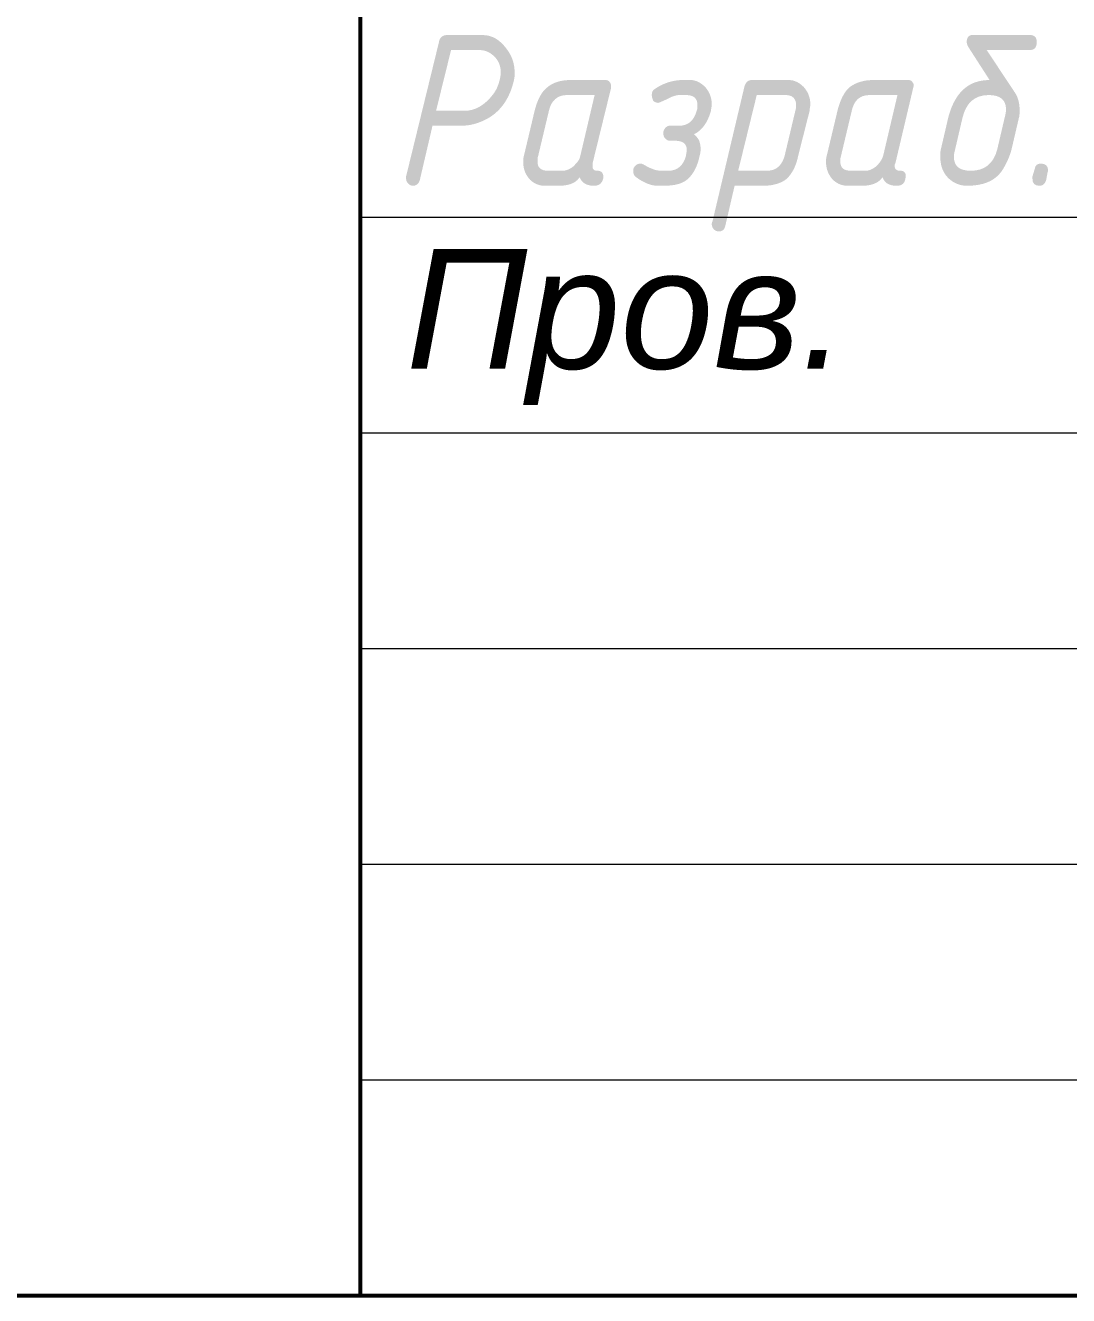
# Model space of a CAD drawing. Header units: millimetres. Extents: x 20 to 415, y 1 to 292.
# Drawn here: x 222.2 to 246.37, y 4.86 to 34.29 of the extents above; entities that cross this region are included whole.
import ezdxf

# ---------------------------------------------------------------- set-up
doc = ezdxf.new("R2010")
doc.units = ezdxf.units.MM
doc.header["$MEASUREMENT"] = 0
doc.layers.get('0').update_dxf_attribs({"linetype": 'CONTINUOUS'})
doc.styles.add('Arial$201', font='ariali.ttf', dxfattribs={"oblique": 15, "height": 4.617384})

msp = doc.modelspace()

# ---------------------------------------------------------------- hatches: boundary and pattern name
at = {"true_color": 0x000007}
h = msp.add_hatch(color=0, dxfattribs=at)
edge = h.paths.add_edge_path()
edge.add_line((232.294, 31.968), (231.632, 31.968))
edge.add_line((231.632, 31.968), (231.334, 30.693))
edge.add_spline(control_points=[(231.334, 30.693), (231.301, 30.611), (231.252, 30.578), (231.186, 30.578), (231.186, 30.578), (231.136, 30.578), (231.103, 30.594), (231.07, 30.627), (231.07, 30.627), (231.037, 30.66), (231.02, 30.693), (231.02, 30.743), (231.02, 30.743), (231.02, 30.76), (231.02, 30.776), (231.02, 30.793)], knot_values=[0, 0, 0, 0, 0.0625, 0.0625, 0.0625, 0.0625, 0.125, 0.125, 0.125, 0.125, 0.1875, 0.1875, 0.1875, 0.1875, 1, 1, 1, 1], degree=3, periodic=0)
edge.add_line((231.02, 30.793), (231.781, 33.903))
edge.add_spline(control_points=[(231.781, 33.903), (231.798, 34.019), (231.864, 34.069), (231.98, 34.069)], knot_values=[0, 0, 0, 0, 1, 1, 1, 1], degree=3, periodic=0)
edge.add_line((231.98, 34.069), (232.791, 34.069))
edge.add_spline(control_points=[(232.791, 34.069), (233.022, 34.069), (233.204, 33.953), (233.37, 33.721), (233.37, 33.721), (233.485, 33.556), (233.535, 33.391), (233.535, 33.192), (233.535, 33.192), (233.535, 33.142), (233.535, 33.076), (233.519, 33.027), (233.519, 33.027), (233.419, 32.58), (233.188, 32.265), (232.84, 32.1), (232.84, 32.1), (232.675, 32.017), (232.493, 31.968), (232.294, 31.968)], knot_values=[0, 0, 0, 0, 0.05, 0.05, 0.05, 0.05, 0.1, 0.1, 0.1, 0.1, 0.15, 0.15, 0.15, 0.15, 0.2, 0.2, 0.2, 0.2, 1, 1, 1, 1], degree=3, periodic=0)
h.paths.add_polyline_path([(232.377, 32.315), (232.377, 32.315), (232.408, 32.316), (232.438, 32.318), (232.468, 32.321), (232.498, 32.326), (232.528, 32.332), (232.557, 32.339), (232.586, 32.348), (232.614, 32.358), (232.642, 32.369), (232.67, 32.382), (232.697, 32.395), (232.724, 32.41), (232.751, 32.426), (232.777, 32.444), (232.803, 32.462), (232.829, 32.482), (232.854, 32.502), (232.879, 32.524), (232.904, 32.547), (232.928, 32.572), (232.952, 32.597), (232.976, 32.623), (232.999, 32.651), (233.022, 32.679), (233.022, 32.679), (233.032, 32.692), (233.042, 32.704), (233.052, 32.717), (233.061, 32.73), (233.07, 32.743), (233.078, 32.757), (233.087, 32.77), (233.095, 32.784), (233.102, 32.798), (233.11, 32.812), (233.117, 32.826), (233.124, 32.84), (233.13, 32.855), (233.136, 32.87), (233.143, 32.885), (233.148, 32.9), (233.154, 32.915), (233.159, 32.93), (233.165, 32.946), (233.17, 32.962), (233.174, 32.978), (233.179, 32.994), (233.183, 33.01), (233.188, 33.027), (233.195, 33.057), (233.201, 33.088), (233.206, 33.118), (233.21, 33.148), (233.212, 33.177), (233.213, 33.206), (233.212, 33.234), (233.21, 33.262), (233.207, 33.289), (233.203, 33.316), (233.197, 33.342), (233.19, 33.368), (233.181, 33.393), (233.172, 33.417), (233.161, 33.441), (233.148, 33.464), (233.135, 33.486), (233.12, 33.508), (233.104, 33.529), (233.087, 33.549), (233.068, 33.569), (233.049, 33.587), (233.028, 33.605), (233.006, 33.622), (233.006, 33.622), (232.995, 33.63), (232.985, 33.638), (232.974, 33.645), (232.963, 33.653), (232.952, 33.659), (232.94, 33.666), (232.929, 33.672), (232.917, 33.677), (232.906, 33.683), (232.894, 33.688), (232.881, 33.692), (232.869, 33.697), (232.857, 33.701), (232.844, 33.704), (232.831, 33.707), (232.818, 33.71), (232.805, 33.713), (232.792, 33.715), (232.778, 33.717), (232.764, 33.719), (232.75, 33.72), (232.736, 33.721), (232.722, 33.721), (232.708, 33.721), (232.708, 33.721), (232.062, 33.721), (231.715, 32.315)])
h.paths.add_polyline_path([(232.377, 32.315), (231.715, 32.315)])
edge = h.paths.add_edge_path()
edge.add_line((234.313, 30.925), (234.644, 30.925))
edge.add_spline(control_points=[(234.644, 30.925), (234.726, 30.925), (234.809, 30.958), (234.892, 31.024), (234.892, 31.024), (234.975, 31.107), (235.041, 31.173), (235.057, 31.273)], knot_values=[0, 0, 0, 0, 0.125, 0.125, 0.125, 0.125, 1, 1, 1, 1], degree=3, periodic=0)
edge.add_line((235.057, 31.273), (235.388, 32.679))
edge.add_line((235.388, 32.679), (234.743, 32.679))
edge.add_spline(control_points=[(234.743, 32.679), (234.528, 32.679), (234.379, 32.547), (234.329, 32.315)], knot_values=[0, 0, 0, 0, 1, 1, 1, 1], degree=3, periodic=0)
edge.add_line((234.329, 32.315), (234.081, 31.273))
edge.add_spline(control_points=[(234.081, 31.273), (234.065, 31.223), (234.065, 31.19), (234.065, 31.14), (234.065, 31.14), (234.065, 30.991), (234.147, 30.925), (234.313, 30.925)], knot_values=[0, 0, 0, 0, 0.125, 0.125, 0.125, 0.125, 1, 1, 1, 1], degree=3, periodic=0)
h.paths.add_polyline_path([(234.23, 30.578), (234.23, 30.578), (234.214, 30.578), (234.197, 30.579), (234.181, 30.58), (234.165, 30.582), (234.149, 30.584), (234.134, 30.587), (234.118, 30.59), (234.103, 30.594), (234.088, 30.599), (234.073, 30.604), (234.058, 30.609), (234.044, 30.615), (234.03, 30.621), (234.015, 30.628), (234.001, 30.636), (233.987, 30.644), (233.974, 30.652), (233.96, 30.661), (233.947, 30.671), (233.934, 30.681), (233.921, 30.692), (233.908, 30.703), (233.895, 30.714), (233.883, 30.727), (233.883, 30.727), (233.87, 30.741), (233.859, 30.756), (233.848, 30.771), (233.837, 30.786), (233.827, 30.801), (233.817, 30.817), (233.808, 30.832), (233.8, 30.848), (233.792, 30.864), (233.784, 30.88), (233.777, 30.896), (233.771, 30.913), (233.765, 30.929), (233.76, 30.946), (233.755, 30.963), (233.75, 30.98), (233.746, 30.998), (233.743, 31.015), (233.74, 31.033), (233.738, 31.051), (233.736, 31.069), (233.735, 31.087), (233.734, 31.105), (233.734, 31.124), (233.734, 31.13), (233.734, 31.136), (233.734, 31.142), (233.734, 31.148), (233.734, 31.155), (233.734, 31.161), (233.734, 31.167), (233.734, 31.173), (233.735, 31.18), (233.735, 31.186), (233.735, 31.192), (233.736, 31.198), (233.736, 31.204), (233.737, 31.211), (233.738, 31.217), (233.739, 31.223), (233.74, 31.229), (233.741, 31.235), (233.742, 31.242), (233.743, 31.248), (233.745, 31.254), (233.746, 31.26), (233.748, 31.266), (233.75, 31.273), (233.998, 32.315), (233.998, 32.315), (234.007, 32.348), (234.016, 32.379), (234.025, 32.41), (234.034, 32.44), (234.044, 32.47), (234.054, 32.498), (234.065, 32.526), (234.076, 32.552), (234.087, 32.578), (234.098, 32.603), (234.11, 32.627), (234.123, 32.65), (234.135, 32.672), (234.148, 32.694), (234.161, 32.714), (234.175, 32.734), (234.189, 32.753), (234.203, 32.771), (234.218, 32.788), (234.233, 32.805), (234.248, 32.82), (234.264, 32.834), (234.28, 32.848), (234.296, 32.861), (234.296, 32.861), (234.311, 32.873), (234.327, 32.885), (234.343, 32.897), (234.36, 32.908), (234.377, 32.918), (234.395, 32.929), (234.414, 32.939), (234.434, 32.948), (234.454, 32.957), (234.474, 32.966), (234.496, 32.974), (234.518, 32.981), (234.54, 32.988), (234.563, 32.994), (234.587, 33), (234.611, 33.006), (234.636, 33.01), (234.662, 33.015), (234.688, 33.018), (234.714, 33.021), (234.741, 33.023), (234.769, 33.025), (234.797, 33.026), (234.826, 33.027), (235.637, 33.027), (235.637, 33.027), (235.643, 33.026), (235.649, 33.026), (235.654, 33.026), (235.66, 33.025), (235.665, 33.024), (235.671, 33.023), (235.676, 33.022), (235.681, 33.021), (235.685, 33.02), (235.69, 33.018), (235.694, 33.016), (235.699, 33.014), (235.703, 33.012), (235.706, 33.01), (235.71, 33.007), (235.714, 33.004), (235.717, 33.002), (235.72, 32.999), (235.723, 32.995), (235.726, 32.992), (235.729, 32.989), (235.731, 32.985), (235.734, 32.981), (235.736, 32.977), (235.736, 32.977), (235.74, 32.973), (235.743, 32.968), (235.747, 32.964), (235.75, 32.959), (235.752, 32.954), (235.755, 32.949), (235.757, 32.944), (235.759, 32.939), (235.761, 32.934), (235.762, 32.928), (235.764, 32.923), (235.765, 32.917), (235.766, 32.911), (235.766, 32.905), (235.767, 32.899), (235.768, 32.894), (235.768, 32.888), (235.768, 32.881), (235.769, 32.875), (235.769, 32.869), (235.769, 32.863), (235.769, 32.857), (235.769, 32.851), (235.769, 32.844), (235.339, 31.091), (235.339, 31.091), (235.339, 31.089), (235.339, 31.086), (235.339, 31.084), (235.339, 31.082), (235.339, 31.08), (235.339, 31.078), (235.339, 31.076), (235.339, 31.074), (235.339, 31.072), (235.339, 31.07), (235.339, 31.068), (235.339, 31.066), (235.339, 31.064), (235.339, 31.062), (235.339, 31.06), (235.339, 31.057), (235.339, 31.055), (235.339, 31.053), (235.339, 31.051), (235.339, 31.049), (235.339, 31.047), (235.339, 31.045), (235.339, 31.043), (235.339, 31.041), (235.339, 31.041), (235.339, 31.031), (235.339, 31.021), (235.34, 31.012), (235.342, 31.004), (235.343, 30.996), (235.345, 30.988), (235.348, 30.981), (235.35, 30.974), (235.354, 30.968), (235.357, 30.962), (235.361, 30.957), (235.366, 30.952), (235.37, 30.948), (235.376, 30.944), (235.381, 30.94), (235.388, 30.937), (235.394, 30.934), (235.402, 30.932), (235.409, 30.93), (235.417, 30.928), (235.426, 30.927), (235.435, 30.926), (235.444, 30.925), (235.455, 30.925), (235.467, 30.925), (235.478, 30.924), (235.489, 30.922), (235.5, 30.92), (235.51, 30.917), (235.519, 30.913), (235.528, 30.909), (235.537, 30.904), (235.544, 30.898), (235.552, 30.892), (235.558, 30.885), (235.564, 30.878), (235.57, 30.869), (235.574, 30.861), (235.578, 30.852), (235.582, 30.842), (235.585, 30.831), (235.587, 30.82), (235.589, 30.809), (235.59, 30.797), (235.59, 30.784), (235.59, 30.771), (235.589, 30.757), (235.587, 30.743), (235.583, 30.729), (235.578, 30.716), (235.573, 30.703), (235.567, 30.691), (235.562, 30.679), (235.556, 30.668), (235.549, 30.658), (235.542, 30.649), (235.535, 30.64), (235.527, 30.632), (235.519, 30.624), (235.51, 30.617), (235.501, 30.611), (235.492, 30.605), (235.482, 30.599), (235.472, 30.595), (235.461, 30.591), (235.45, 30.587), (235.438, 30.584), (235.426, 30.582), (235.413, 30.58), (235.4, 30.579), (235.386, 30.578), (235.372, 30.578), (235.351, 30.578), (235.331, 30.579), (235.312, 30.581), (235.293, 30.583), (235.275, 30.586), (235.257, 30.59), (235.24, 30.595), (235.223, 30.6), (235.207, 30.606), (235.192, 30.612), (235.177, 30.619), (235.163, 30.627), (235.149, 30.636), (235.136, 30.645), (235.124, 30.655), (235.112, 30.666), (235.101, 30.677), (235.09, 30.689), (235.08, 30.702), (235.071, 30.716), (235.063, 30.73), (235.055, 30.744), (235.047, 30.76), (235.041, 30.776), (235.03, 30.76), (235.018, 30.744), (235.006, 30.73), (234.993, 30.716), (234.979, 30.702), (234.964, 30.689), (234.948, 30.677), (234.931, 30.666), (234.914, 30.655), (234.896, 30.645), (234.877, 30.636), (234.857, 30.627), (234.836, 30.619), (234.815, 30.612), (234.793, 30.606), (234.77, 30.6), (234.746, 30.595), (234.722, 30.59), (234.697, 30.586), (234.671, 30.583), (234.645, 30.581), (234.618, 30.579), (234.59, 30.578), (234.561, 30.578), (234.561, 30.578)])
h.paths.add_polyline_path([(234.23, 30.578), (234.561, 30.578)])
edge = h.paths.add_edge_path()
edge.add_spline(control_points=[(236.348, 30.776), (236.298, 30.809), (236.282, 30.859), (236.282, 30.925), (236.282, 30.925), (236.282, 30.975), (236.298, 31.008), (236.331, 31.041), (236.331, 31.041), (236.365, 31.074), (236.398, 31.091), (236.447, 31.091), (236.447, 31.091), (236.464, 31.091), (236.48, 31.091), (236.513, 31.074), (236.513, 31.074), (236.679, 30.975), (236.811, 30.925), (236.927, 30.925)], knot_values=[0, 0, 0, 0, 0.05, 0.05, 0.05, 0.05, 0.1, 0.1, 0.1, 0.1, 0.15, 0.15, 0.15, 0.15, 0.2, 0.2, 0.2, 0.2, 1, 1, 1, 1], degree=3, periodic=0)
edge.add_line((236.927, 30.925), (237.093, 30.925))
edge.add_spline(control_points=[(237.093, 30.925), (237.308, 30.925), (237.44, 31.041), (237.506, 31.273), (237.506, 31.273), (237.506, 31.322), (237.523, 31.355), (237.523, 31.405), (237.523, 31.405), (237.523, 31.554), (237.424, 31.62), (237.258, 31.62)], knot_values=[0, 0, 0, 0, 0.083333, 0.083333, 0.083333, 0.083333, 0.166667, 0.166667, 0.166667, 0.166667, 1, 1, 1, 1], degree=3, periodic=0)
edge.add_line((237.258, 31.62), (237.126, 31.62))
edge.add_spline(control_points=[(237.126, 31.62), (237.093, 31.62), (237.059, 31.637), (237.026, 31.67), (237.026, 31.67), (236.993, 31.703), (236.977, 31.752), (236.977, 31.802), (236.977, 31.802), (236.977, 31.835), (236.993, 31.885), (237.026, 31.918), (237.026, 31.918), (237.059, 31.951), (237.093, 31.968), (237.126, 31.968)], knot_values=[0, 0, 0, 0, 0.0625, 0.0625, 0.0625, 0.0625, 0.125, 0.125, 0.125, 0.125, 0.1875, 0.1875, 0.1875, 0.1875, 1, 1, 1, 1], degree=3, periodic=0)
edge.add_line((237.126, 31.968), (237.341, 31.968))
edge.add_spline(control_points=[(237.341, 31.968), (237.556, 31.968), (237.688, 32.083), (237.754, 32.315), (237.754, 32.315), (237.771, 32.365), (237.771, 32.398), (237.771, 32.447), (237.771, 32.447), (237.771, 32.596), (237.688, 32.679), (237.506, 32.679)], knot_values=[0, 0, 0, 0, 0.083333, 0.083333, 0.083333, 0.083333, 0.166667, 0.166667, 0.166667, 0.166667, 1, 1, 1, 1], degree=3, periodic=0)
edge.add_line((237.506, 32.679), (237.357, 32.679))
edge.add_spline(control_points=[(237.357, 32.679), (237.275, 32.679), (237.175, 32.646), (237.059, 32.58), (237.059, 32.58), (236.944, 32.53), (236.877, 32.497), (236.861, 32.497), (236.861, 32.497), (236.828, 32.497), (236.778, 32.514), (236.745, 32.547), (236.745, 32.547), (236.729, 32.596), (236.712, 32.629), (236.712, 32.679), (236.712, 32.679), (236.712, 32.745), (236.729, 32.795), (236.795, 32.828), (236.795, 32.828), (236.993, 32.96), (237.208, 33.027), (237.44, 33.027)], knot_values=[0, 0, 0, 0, 0.041667, 0.041667, 0.041667, 0.041667, 0.083333, 0.083333, 0.083333, 0.083333, 0.125, 0.125, 0.125, 0.125, 0.166667, 0.166667, 0.166667, 0.166667, 0.208333, 0.208333, 0.208333, 0.208333, 1, 1, 1, 1], degree=3, periodic=0)
edge.add_line((237.44, 33.027), (237.606, 33.027))
edge.add_spline(control_points=[(237.606, 33.027), (237.738, 33.027), (237.854, 32.96), (237.953, 32.861), (237.953, 32.861), (238.052, 32.745), (238.102, 32.613), (238.102, 32.464), (238.102, 32.464), (238.102, 32.414), (238.085, 32.365), (238.085, 32.315), (238.085, 32.315), (238.003, 32.034), (237.87, 31.852), (237.688, 31.769), (237.688, 31.769), (237.738, 31.736), (237.771, 31.686), (237.804, 31.637), (237.804, 31.637), (237.854, 31.504), (237.854, 31.388), (237.821, 31.273), (237.821, 31.273), (237.771, 31.024), (237.672, 30.842), (237.539, 30.727), (237.539, 30.727), (237.424, 30.627), (237.242, 30.578), (237.01, 30.578)], knot_values=[0, 0, 0, 0, 0.03125, 0.03125, 0.03125, 0.03125, 0.0625, 0.0625, 0.0625, 0.0625, 0.09375, 0.09375, 0.09375, 0.09375, 0.125, 0.125, 0.125, 0.125, 0.15625, 0.15625, 0.15625, 0.15625, 0.1875, 0.1875, 0.1875, 0.1875, 0.21875, 0.21875, 0.21875, 0.21875, 1, 1, 1, 1], degree=3, periodic=0)
edge.add_line((237.01, 30.578), (236.844, 30.578))
edge.add_spline(control_points=[(236.844, 30.578), (236.695, 30.578), (236.53, 30.644), (236.348, 30.776)], knot_values=[0, 0, 0, 0, 1, 1, 1, 1], degree=3, periodic=0)
h.paths.add_polyline_path([(238.863, 32.894), (238.863, 32.894), (238.867, 32.904), (238.872, 32.914), (238.876, 32.924), (238.881, 32.933), (238.886, 32.941), (238.891, 32.95), (238.897, 32.958), (238.902, 32.965), (238.908, 32.972), (238.914, 32.979), (238.921, 32.985), (238.927, 32.991), (238.934, 32.997), (238.941, 33.002), (238.949, 33.006), (238.956, 33.011), (238.964, 33.014), (238.972, 33.017), (238.981, 33.02), (238.99, 33.022), (238.999, 33.024), (239.009, 33.025), (239.018, 33.026), (239.029, 33.027), (239.029, 33.027), (239.889, 33.027), (239.889, 33.027), (239.905, 33.026), (239.922, 33.025), (239.938, 33.023), (239.954, 33.021), (239.969, 33.018), (239.985, 33.015), (240.001, 33.01), (240.016, 33.006), (240.031, 33), (240.046, 32.994), (240.061, 32.988), (240.075, 32.981), (240.089, 32.974), (240.104, 32.966), (240.118, 32.957), (240.132, 32.948), (240.145, 32.939), (240.159, 32.929), (240.172, 32.918), (240.185, 32.908), (240.198, 32.897), (240.211, 32.885), (240.224, 32.873), (240.236, 32.861), (240.236, 32.861), (240.249, 32.846), (240.26, 32.832), (240.271, 32.817), (240.282, 32.802), (240.292, 32.786), (240.302, 32.771), (240.311, 32.755), (240.319, 32.74), (240.327, 32.724), (240.335, 32.708), (240.342, 32.691), (240.348, 32.675), (240.354, 32.658), (240.359, 32.641), (240.364, 32.624), (240.369, 32.607), (240.373, 32.59), (240.376, 32.573), (240.379, 32.555), (240.381, 32.537), (240.383, 32.519), (240.384, 32.501), (240.385, 32.482), (240.385, 32.464), (240.385, 32.458), (240.385, 32.452), (240.385, 32.445), (240.384, 32.439), (240.383, 32.433), (240.383, 32.427), (240.382, 32.42), (240.381, 32.414), (240.38, 32.408), (240.379, 32.402), (240.378, 32.396), (240.377, 32.389), (240.376, 32.383), (240.375, 32.377), (240.374, 32.371), (240.373, 32.365), (240.372, 32.358), (240.371, 32.352), (240.371, 32.346), (240.37, 32.34), (240.369, 32.334), (240.369, 32.327), (240.369, 32.321), (240.369, 32.315), (240.104, 31.273), (240.104, 31.273), (240.098, 31.242), (240.091, 31.212), (240.083, 31.183), (240.075, 31.154), (240.067, 31.126), (240.058, 31.099), (240.048, 31.072), (240.038, 31.046), (240.028, 31.021), (240.017, 30.997), (240.006, 30.973), (239.994, 30.95), (239.982, 30.928), (239.97, 30.906), (239.957, 30.885), (239.943, 30.864), (239.93, 30.845), (239.916, 30.826), (239.901, 30.808), (239.886, 30.79), (239.871, 30.773), (239.855, 30.757), (239.839, 30.741), (239.823, 30.727), (239.823, 30.727), (239.806, 30.714), (239.789, 30.703), (239.771, 30.692), (239.752, 30.681), (239.734, 30.671), (239.714, 30.661), (239.695, 30.652), (239.674, 30.644), (239.654, 30.636), (239.633, 30.628), (239.611, 30.621), (239.589, 30.615), (239.567, 30.609), (239.544, 30.604), (239.52, 30.599), (239.497, 30.594), (239.473, 30.59), (239.448, 30.587), (239.423, 30.584), (239.398, 30.582), (239.372, 30.58), (239.346, 30.579), (239.32, 30.578), (239.293, 30.578), (238.631, 30.578), (238.416, 29.651), (238.416, 29.651), (238.414, 29.641), (238.411, 29.631), (238.409, 29.622), (238.405, 29.613), (238.402, 29.604), (238.398, 29.595), (238.393, 29.588), (238.389, 29.58), (238.384, 29.573), (238.378, 29.566), (238.373, 29.56), (238.367, 29.554), (238.36, 29.548), (238.354, 29.543), (238.346, 29.539), (238.339, 29.535), (238.331, 29.531), (238.323, 29.528), (238.315, 29.525), (238.306, 29.523), (238.297, 29.521), (238.287, 29.52), (238.278, 29.519), (238.267, 29.519), (238.267, 29.519), (238.261, 29.519), (238.255, 29.519), (238.25, 29.519), (238.244, 29.52), (238.238, 29.521), (238.233, 29.522), (238.228, 29.523), (238.223, 29.524), (238.218, 29.526), (238.213, 29.527), (238.208, 29.529), (238.203, 29.531), (238.199, 29.533), (238.194, 29.536), (238.19, 29.538), (238.185, 29.541), (238.181, 29.544), (238.177, 29.547), (238.172, 29.55), (238.168, 29.553), (238.164, 29.557), (238.16, 29.56), (238.156, 29.564), (238.152, 29.568), (238.148, 29.573), (238.144, 29.577), (238.14, 29.581), (238.136, 29.586), (238.133, 29.591), (238.13, 29.596), (238.127, 29.601), (238.124, 29.606), (238.121, 29.611), (238.119, 29.616), (238.116, 29.621), (238.114, 29.626), (238.112, 29.631), (238.111, 29.637), (238.109, 29.642), (238.107, 29.647), (238.106, 29.652), (238.105, 29.657), (238.104, 29.662), (238.103, 29.666), (238.103, 29.671), (238.102, 29.676), (238.102, 29.68), (238.102, 29.684), (238.102, 29.684), (238.102, 29.686), (238.102, 29.688), (238.102, 29.69), (238.102, 29.692), (238.102, 29.695), (238.102, 29.697), (238.102, 29.699), (238.103, 29.701), (238.103, 29.704), (238.103, 29.706), (238.104, 29.708), (238.104, 29.711), (238.105, 29.714), (238.105, 29.716), (238.106, 29.719), (238.107, 29.722), (238.108, 29.725), (238.109, 29.728), (238.11, 29.732), (238.111, 29.735), (238.113, 29.739), (238.115, 29.742), (238.116, 29.746), (238.118, 29.75), (238.118, 29.75)])
h.paths.add_polyline_path([(238.863, 32.894), (238.118, 29.75)])
h.paths.add_polyline_path([(239.144, 32.679), (238.714, 30.925), (239.376, 30.925), (239.376, 30.925), (239.402, 30.926), (239.428, 30.928), (239.453, 30.931), (239.477, 30.935), (239.5, 30.94), (239.522, 30.947), (239.543, 30.955), (239.564, 30.964), (239.584, 30.974), (239.603, 30.985), (239.621, 30.998), (239.639, 31.012), (239.655, 31.027), (239.671, 31.043), (239.686, 31.061), (239.701, 31.08), (239.714, 31.099), (239.727, 31.121), (239.74, 31.143), (239.751, 31.166), (239.762, 31.191), (239.772, 31.217), (239.781, 31.244), (239.79, 31.273), (239.79, 31.273), (240.038, 32.315), (240.038, 32.315), (240.04, 32.321), (240.042, 32.327), (240.043, 32.334), (240.045, 32.34), (240.046, 32.346), (240.047, 32.352), (240.049, 32.358), (240.049, 32.364), (240.05, 32.37), (240.051, 32.376), (240.052, 32.382), (240.052, 32.387), (240.053, 32.393), (240.053, 32.399), (240.054, 32.404), (240.054, 32.409), (240.054, 32.415), (240.054, 32.42), (240.054, 32.425), (240.054, 32.43), (240.054, 32.434), (240.054, 32.439), (240.054, 32.443), (240.054, 32.447), (240.054, 32.447), (240.054, 32.466), (240.053, 32.483), (240.051, 32.5), (240.047, 32.516), (240.044, 32.532), (240.039, 32.546), (240.033, 32.56), (240.027, 32.574), (240.019, 32.586), (240.011, 32.598), (240.002, 32.609), (239.992, 32.619), (239.982, 32.628), (239.97, 32.637), (239.957, 32.645), (239.944, 32.652), (239.93, 32.658), (239.915, 32.664), (239.899, 32.668), (239.882, 32.672), (239.864, 32.675), (239.846, 32.677), (239.826, 32.679), (239.806, 32.679), (239.144, 32.679), (239.806, 32.679)])
edge = h.paths.add_edge_path()
edge.add_line((241.328, 30.925), (241.659, 30.925))
edge.add_spline(control_points=[(241.659, 30.925), (241.742, 30.925), (241.825, 30.958), (241.908, 31.024), (241.908, 31.024), (241.99, 31.107), (242.04, 31.173), (242.073, 31.273)], knot_values=[0, 0, 0, 0, 0.125, 0.125, 0.125, 0.125, 1, 1, 1, 1], degree=3, periodic=0)
edge.add_line((242.073, 31.273), (242.404, 32.679))
edge.add_line((242.404, 32.679), (241.759, 32.679))
edge.add_spline(control_points=[(241.759, 32.679), (241.527, 32.679), (241.395, 32.547), (241.345, 32.315)], knot_values=[0, 0, 0, 0, 1, 1, 1, 1], degree=3, periodic=0)
edge.add_line((241.345, 32.315), (241.097, 31.273))
edge.add_spline(control_points=[(241.097, 31.273), (241.08, 31.223), (241.08, 31.19), (241.08, 31.14), (241.08, 31.14), (241.08, 30.991), (241.163, 30.925), (241.328, 30.925)], knot_values=[0, 0, 0, 0, 0.125, 0.125, 0.125, 0.125, 1, 1, 1, 1], degree=3, periodic=0)
h.paths.add_polyline_path([(241.246, 30.578), (241.246, 30.578), (241.229, 30.578), (241.213, 30.579), (241.197, 30.58), (241.181, 30.582), (241.165, 30.584), (241.15, 30.587), (241.134, 30.59), (241.119, 30.594), (241.104, 30.599), (241.089, 30.604), (241.074, 30.609), (241.06, 30.615), (241.045, 30.621), (241.031, 30.628), (241.017, 30.636), (241.003, 30.644), (240.989, 30.652), (240.976, 30.661), (240.962, 30.671), (240.949, 30.681), (240.936, 30.692), (240.923, 30.703), (240.911, 30.714), (240.898, 30.727), (240.898, 30.727), (240.886, 30.741), (240.874, 30.756), (240.863, 30.771), (240.853, 30.786), (240.843, 30.801), (240.833, 30.817), (240.824, 30.832), (240.816, 30.848), (240.808, 30.864), (240.8, 30.88), (240.793, 30.896), (240.787, 30.913), (240.781, 30.929), (240.775, 30.946), (240.77, 30.963), (240.766, 30.98), (240.762, 30.998), (240.759, 31.015), (240.756, 31.033), (240.753, 31.051), (240.752, 31.069), (240.75, 31.087), (240.75, 31.105), (240.749, 31.124), (240.749, 31.13), (240.749, 31.136), (240.749, 31.142), (240.749, 31.148), (240.749, 31.155), (240.75, 31.161), (240.75, 31.167), (240.75, 31.173), (240.75, 31.18), (240.751, 31.186), (240.751, 31.192), (240.751, 31.198), (240.752, 31.204), (240.753, 31.211), (240.753, 31.217), (240.754, 31.223), (240.755, 31.229), (240.756, 31.235), (240.758, 31.242), (240.759, 31.248), (240.76, 31.254), (240.762, 31.26), (240.764, 31.266), (240.766, 31.273), (241.014, 32.315), (241.014, 32.315), (241.023, 32.348), (241.031, 32.379), (241.04, 32.41), (241.05, 32.44), (241.06, 32.47), (241.07, 32.498), (241.08, 32.526), (241.091, 32.552), (241.102, 32.578), (241.113, 32.603), (241.124, 32.627), (241.136, 32.65), (241.148, 32.672), (241.16, 32.694), (241.173, 32.714), (241.186, 32.734), (241.199, 32.753), (241.212, 32.771), (241.225, 32.788), (241.239, 32.805), (241.253, 32.82), (241.267, 32.834), (241.281, 32.848), (241.295, 32.861), (241.295, 32.861), (241.312, 32.873), (241.329, 32.885), (241.347, 32.897), (241.366, 32.908), (241.385, 32.918), (241.404, 32.929), (241.424, 32.939), (241.444, 32.948), (241.465, 32.957), (241.487, 32.966), (241.509, 32.974), (241.531, 32.981), (241.554, 32.988), (241.578, 32.994), (241.602, 33), (241.626, 33.006), (241.651, 33.01), (241.677, 33.015), (241.703, 33.018), (241.73, 33.021), (241.757, 33.023), (241.785, 33.025), (241.813, 33.026), (241.841, 33.027), (242.652, 33.027), (242.652, 33.027), (242.658, 33.026), (242.664, 33.026), (242.67, 33.026), (242.676, 33.025), (242.681, 33.024), (242.686, 33.023), (242.691, 33.022), (242.696, 33.021), (242.701, 33.02), (242.706, 33.018), (242.71, 33.016), (242.714, 33.014), (242.718, 33.012), (242.722, 33.01), (242.726, 33.007), (242.729, 33.004), (242.733, 33.002), (242.736, 32.999), (242.739, 32.995), (242.742, 32.992), (242.744, 32.989), (242.747, 32.985), (242.749, 32.981), (242.751, 32.977), (242.751, 32.977), (242.755, 32.973), (242.759, 32.968), (242.762, 32.964), (242.765, 32.959), (242.768, 32.954), (242.77, 32.949), (242.772, 32.944), (242.774, 32.939), (242.776, 32.934), (242.777, 32.928), (242.778, 32.923), (242.778, 32.917), (242.779, 32.911), (242.779, 32.905), (242.779, 32.899), (242.778, 32.894), (242.778, 32.888), (242.777, 32.881), (242.776, 32.875), (242.775, 32.869), (242.773, 32.863), (242.772, 32.857), (242.77, 32.851), (242.768, 32.844), (242.354, 31.091), (242.354, 31.091), (242.352, 31.089), (242.351, 31.086), (242.349, 31.084), (242.347, 31.082), (242.346, 31.08), (242.345, 31.078), (242.344, 31.076), (242.343, 31.074), (242.342, 31.072), (242.341, 31.07), (242.34, 31.068), (242.34, 31.066), (242.339, 31.064), (242.339, 31.062), (242.339, 31.06), (242.338, 31.057), (242.338, 31.055), (242.338, 31.053), (242.338, 31.051), (242.338, 31.049), (242.338, 31.047), (242.338, 31.045), (242.338, 31.043), (242.338, 31.041), (242.338, 31.041), (242.338, 31.031), (242.339, 31.021), (242.34, 31.012), (242.342, 31.004), (242.344, 30.996), (242.347, 30.988), (242.35, 30.981), (242.354, 30.974), (242.358, 30.968), (242.362, 30.962), (242.367, 30.957), (242.373, 30.952), (242.379, 30.948), (242.385, 30.944), (242.392, 30.94), (242.399, 30.937), (242.407, 30.934), (242.415, 30.932), (242.423, 30.93), (242.432, 30.928), (242.441, 30.927), (242.45, 30.926), (242.46, 30.925), (242.47, 30.925), (242.482, 30.925), (242.494, 30.924), (242.505, 30.922), (242.516, 30.92), (242.525, 30.917), (242.535, 30.913), (242.544, 30.909), (242.552, 30.904), (242.559, 30.898), (242.566, 30.892), (242.572, 30.885), (242.578, 30.878), (242.583, 30.869), (242.587, 30.861), (242.59, 30.852), (242.593, 30.842), (242.595, 30.831), (242.596, 30.82), (242.596, 30.809), (242.596, 30.797), (242.595, 30.784), (242.593, 30.771), (242.59, 30.757), (242.586, 30.743), (242.584, 30.729), (242.581, 30.716), (242.577, 30.703), (242.574, 30.691), (242.569, 30.679), (242.564, 30.668), (242.559, 30.658), (242.553, 30.649), (242.546, 30.64), (242.539, 30.632), (242.532, 30.624), (242.524, 30.617), (242.515, 30.611), (242.506, 30.605), (242.497, 30.599), (242.487, 30.595), (242.476, 30.591), (242.465, 30.587), (242.453, 30.584), (242.441, 30.582), (242.429, 30.58), (242.415, 30.579), (242.402, 30.578), (242.387, 30.578), (242.365, 30.578), (242.344, 30.579), (242.323, 30.581), (242.303, 30.583), (242.284, 30.586), (242.266, 30.59), (242.248, 30.595), (242.232, 30.6), (242.216, 30.606), (242.201, 30.612), (242.186, 30.619), (242.172, 30.627), (242.159, 30.636), (242.147, 30.645), (242.135, 30.655), (242.124, 30.666), (242.113, 30.677), (242.104, 30.689), (242.094, 30.702), (242.086, 30.716), (242.077, 30.73), (242.07, 30.744), (242.063, 30.76), (242.056, 30.776), (242.046, 30.76), (242.034, 30.744), (242.022, 30.73), (242.008, 30.716), (241.994, 30.702), (241.979, 30.689), (241.963, 30.677), (241.947, 30.666), (241.929, 30.655), (241.911, 30.645), (241.892, 30.636), (241.872, 30.627), (241.852, 30.619), (241.831, 30.612), (241.808, 30.606), (241.786, 30.6), (241.762, 30.595), (241.738, 30.59), (241.713, 30.586), (241.687, 30.583), (241.66, 30.581), (241.633, 30.579), (241.605, 30.578), (241.577, 30.578), (241.577, 30.578)])
h.paths.add_polyline_path([(241.246, 30.578), (241.577, 30.578)])
h.paths.add_polyline_path([(245.465, 34.069), (245.465, 34.069), (245.479, 34.069), (245.493, 34.068), (245.505, 34.067), (245.518, 34.065), (245.529, 34.062), (245.54, 34.059), (245.55, 34.056), (245.559, 34.052), (245.568, 34.047), (245.577, 34.042), (245.584, 34.036), (245.591, 34.03), (245.598, 34.023), (245.603, 34.015), (245.609, 34.007), (245.613, 33.998), (245.617, 33.988), (245.621, 33.978), (245.624, 33.967), (245.626, 33.956), (245.628, 33.944), (245.629, 33.931), (245.63, 33.918), (245.631, 33.903), (245.631, 33.903), (245.63, 33.889), (245.629, 33.876), (245.628, 33.862), (245.626, 33.85), (245.624, 33.838), (245.621, 33.826), (245.617, 33.815), (245.613, 33.805), (245.609, 33.795), (245.603, 33.786), (245.598, 33.777), (245.591, 33.769), (245.584, 33.762), (245.577, 33.755), (245.568, 33.749), (245.559, 33.743), (245.55, 33.738), (245.54, 33.734), (245.529, 33.73), (245.518, 33.727), (245.505, 33.725), (245.493, 33.723), (245.479, 33.722), (245.465, 33.721), (244.472, 33.721), (245.118, 32.745), (245.118, 32.745), (245.128, 32.731), (245.137, 32.716), (245.146, 32.7), (245.155, 32.685), (245.163, 32.669), (245.171, 32.653), (245.178, 32.636), (245.184, 32.62), (245.191, 32.603), (245.196, 32.586), (245.202, 32.568), (245.207, 32.551), (245.211, 32.533), (245.215, 32.515), (245.219, 32.497), (245.222, 32.479), (245.225, 32.461), (245.227, 32.443), (245.229, 32.424), (245.231, 32.406), (245.232, 32.387), (245.233, 32.369), (245.233, 32.35), (245.233, 32.332), (245.233, 32.332), (245.233, 32.323), (245.233, 32.315), (245.233, 32.307), (245.233, 32.299), (245.233, 32.29), (245.233, 32.282), (245.233, 32.274), (245.233, 32.266), (245.233, 32.258), (245.232, 32.25), (245.232, 32.242), (245.231, 32.234), (245.231, 32.227), (245.23, 32.219), (245.229, 32.212), (245.228, 32.204), (245.228, 32.197), (245.226, 32.19), (245.225, 32.183), (245.224, 32.176), (245.222, 32.169), (245.221, 32.162), (245.219, 32.156), (245.217, 32.15), (245.051, 31.438), (245.051, 31.438), (245.045, 31.413), (245.038, 31.389), (245.031, 31.365), (245.024, 31.342), (245.016, 31.318), (245.008, 31.295), (245, 31.273), (244.992, 31.251), (244.983, 31.229), (244.974, 31.207), (244.965, 31.186), (244.956, 31.165), (244.947, 31.145), (244.937, 31.124), (244.928, 31.105), (244.918, 31.085), (244.908, 31.066), (244.898, 31.047), (244.888, 31.029), (244.877, 31.011), (244.867, 30.993), (244.857, 30.975), (244.847, 30.958), (244.836, 30.942), (244.836, 30.942), (244.815, 30.911), (244.793, 30.882), (244.77, 30.855), (244.745, 30.829), (244.72, 30.804), (244.693, 30.78), (244.665, 30.758), (244.636, 30.737), (244.607, 30.717), (244.575, 30.699), (244.543, 30.682), (244.509, 30.667), (244.475, 30.652), (244.439, 30.639), (244.402, 30.627), (244.363, 30.617), (244.323, 30.608), (244.282, 30.6), (244.24, 30.593), (244.197, 30.587), (244.152, 30.583), (244.106, 30.58), (244.058, 30.578), (244.009, 30.578), (243.988, 30.578), (243.968, 30.579), (243.948, 30.581), (243.928, 30.583), (243.908, 30.586), (243.888, 30.59), (243.869, 30.594), (243.85, 30.599), (243.831, 30.605), (243.812, 30.611), (243.793, 30.618), (243.775, 30.625), (243.757, 30.633), (243.74, 30.642), (243.722, 30.651), (243.705, 30.661), (243.688, 30.671), (243.672, 30.682), (243.655, 30.694), (243.639, 30.706), (243.624, 30.719), (243.608, 30.732), (243.593, 30.745), (243.579, 30.76), (243.563, 30.776), (243.547, 30.793), (243.533, 30.811), (243.519, 30.829), (243.506, 30.847), (243.494, 30.865), (243.483, 30.884), (243.473, 30.903), (243.463, 30.923), (243.454, 30.942), (243.446, 30.963), (243.438, 30.983), (243.431, 31.004), (243.425, 31.025), (243.419, 31.047), (243.415, 31.069), (243.41, 31.091), (243.407, 31.113), (243.404, 31.136), (243.401, 31.16), (243.399, 31.183), (243.398, 31.207), (243.397, 31.231), (243.397, 31.256), (243.397, 31.264), (243.397, 31.273), (243.397, 31.281), (243.397, 31.289), (243.397, 31.297), (243.397, 31.305), (243.397, 31.314), (243.397, 31.322), (243.398, 31.33), (243.398, 31.338), (243.398, 31.345), (243.399, 31.353), (243.399, 31.361), (243.4, 31.369), (243.401, 31.376), (243.402, 31.384), (243.403, 31.391), (243.404, 31.398), (243.405, 31.405), (243.406, 31.412), (243.408, 31.419), (243.409, 31.425), (243.411, 31.432), (243.413, 31.438), (243.579, 32.15), (243.579, 32.15), (243.598, 32.22), (243.619, 32.288), (243.642, 32.354), (243.667, 32.416), (243.694, 32.475), (243.722, 32.531), (243.752, 32.584), (243.783, 32.634), (243.817, 32.682), (243.852, 32.726), (243.889, 32.767), (243.928, 32.805), (243.969, 32.84), (244.012, 32.873), (244.056, 32.902), (244.102, 32.928), (244.15, 32.951), (244.2, 32.971), (244.252, 32.988), (244.305, 33.002), (244.361, 33.013), (244.418, 33.02), (244.477, 33.025), (244.538, 33.027), (244.538, 33.027), (244.059, 33.771), (244.059, 33.771), (244.055, 33.777), (244.051, 33.783), (244.047, 33.79), (244.043, 33.796), (244.04, 33.802), (244.037, 33.808), (244.034, 33.814), (244.031, 33.82), (244.028, 33.826), (244.026, 33.832), (244.024, 33.838), (244.021, 33.843), (244.019, 33.849), (244.018, 33.855), (244.016, 33.86), (244.014, 33.865), (244.013, 33.871), (244.012, 33.876), (244.011, 33.881), (244.01, 33.886), (244.01, 33.89), (244.009, 33.895), (244.009, 33.899), (244.009, 33.903), (244.009, 33.903), (244.009, 33.918), (244.01, 33.931), (244.011, 33.944), (244.013, 33.956), (244.015, 33.967), (244.018, 33.978), (244.021, 33.988), (244.025, 33.998), (244.029, 34.007), (244.034, 34.015), (244.039, 34.023), (244.044, 34.03), (244.05, 34.036), (244.056, 34.042), (244.063, 34.047), (244.07, 34.052), (244.078, 34.056), (244.086, 34.059), (244.094, 34.062), (244.103, 34.065), (244.112, 34.067), (244.121, 34.068), (244.131, 34.069), (244.141, 34.069)])
h.paths.add_polyline_path([(245.465, 34.069), (244.141, 34.069)])
edge = h.paths.add_edge_path()
edge.add_line((244.72, 31.438), (244.886, 32.15))
edge.add_spline(control_points=[(244.886, 32.15), (244.902, 32.216), (244.919, 32.282), (244.919, 32.348), (244.919, 32.348), (244.919, 32.563), (244.787, 32.679), (244.522, 32.679), (244.522, 32.679), (244.191, 32.679), (243.992, 32.497), (243.91, 32.15)], knot_values=[0, 0, 0, 0, 0.083333, 0.083333, 0.083333, 0.083333, 0.166667, 0.166667, 0.166667, 0.166667, 1, 1, 1, 1], degree=3, periodic=0)
edge.add_line((243.91, 32.15), (243.744, 31.438))
edge.add_spline(control_points=[(243.744, 31.438), (243.728, 31.372), (243.711, 31.306), (243.711, 31.256), (243.711, 31.256), (243.711, 31.024), (243.843, 30.925), (244.108, 30.925), (244.108, 30.925), (244.423, 30.925), (244.638, 31.091), (244.72, 31.438)], knot_values=[0, 0, 0, 0, 0.083333, 0.083333, 0.083333, 0.083333, 0.166667, 0.166667, 0.166667, 0.166667, 1, 1, 1, 1], degree=3, periodic=0)
edge = h.paths.add_edge_path()
edge.add_line((245.531, 30.793), (245.581, 30.958))
edge.add_spline(control_points=[(245.581, 30.958), (245.597, 31.057), (245.647, 31.091), (245.73, 31.091), (245.73, 31.091), (245.829, 31.091), (245.895, 31.041), (245.895, 30.925), (245.895, 30.925), (245.895, 30.909), (245.879, 30.892), (245.879, 30.875)], knot_values=[0, 0, 0, 0, 0.083333, 0.083333, 0.083333, 0.083333, 0.166667, 0.166667, 0.166667, 0.166667, 1, 1, 1, 1], degree=3, periodic=0)
edge.add_line((245.879, 30.875), (245.846, 30.693))
edge.add_spline(control_points=[(245.846, 30.693), (245.813, 30.611), (245.763, 30.578), (245.697, 30.578), (245.697, 30.578), (245.581, 30.578), (245.531, 30.627), (245.531, 30.743), (245.531, 30.743), (245.531, 30.76), (245.531, 30.776), (245.531, 30.793)], knot_values=[0, 0, 0, 0, 0.083333, 0.083333, 0.083333, 0.083333, 0.166667, 0.166667, 0.166667, 0.166667, 1, 1, 1, 1], degree=3, periodic=0)

# ---------------------------------------------------------------- linework, layer by layer
at = {"color": 0, "linetype": 'Continuous', "lineweight": 53, "true_color": 0x000007}
msp.add_lwpolyline([(19.872, 4.865), (415.082, 4.865), (415.082, 291.96), (19.872, 291.96)], close=True, dxfattribs=at)
msp.add_lwpolyline([(229.961, 4.865), (229.961, 59.881), (229.961, 59.881)], dxfattribs=at)
at = {"color": 0, "linetype": 'Continuous', "lineweight": 20, "true_color": 0x000007}
for points in [[(229.961, 29.85), (295.038, 29.85), (295.038, 29.85)], [(229.961, 24.853), (295.038, 24.853), (295.038, 24.853)], [(229.961, 19.856), (295.038, 19.856), (295.038, 19.856)], [(229.961, 14.859), (295.038, 14.859), (295.038, 14.859)], [(229.961, 9.862), (295.038, 9.862), (295.038, 9.862)]]:
    msp.add_lwpolyline(points, dxfattribs=at)

# ---------------------------------------------------------------- texts
at = {"color": 0, "true_color": 0x000007, "style": 'Arial$201'}
msp.add_text('Пров.', height=2.7746, dxfattribs=at).set_placement((231.02, 26.338))

doc.saveas('drawing.dxf')
